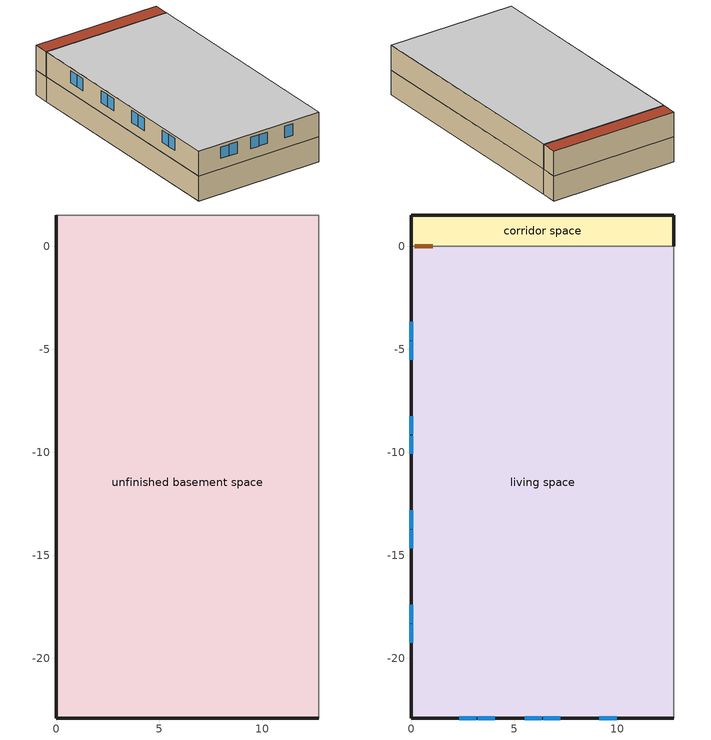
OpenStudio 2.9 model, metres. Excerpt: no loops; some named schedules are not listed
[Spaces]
unfinished basement space
 floor foundation (FloorFndGrndUnfinB 1): 0,0 0,1.52 12.73,1.52 12.73,0 z-2.44
 floor foundation (FloorFndGrndUnfinB): 0,-22.91 0,0 12.73,0 12.73,-22.91 z-2.44
 wall foundation (WallFndGrndUnfinB 1): 0,1.52 0,0 z-2.44:0
 wall adiabatic (WallFndGrndUnfinB Reversed): 12.73,-22.91 12.73,0 12.73,1.52 0,1.52 z-2.44:0
 wall foundation (WallFndGrndUnfinB): 0,0 0,-22.91 12.73,-22.91 z-2.44:0
 ceiling adiabatic (SurfaceTypeRoofAdiabatic Reversed): 12.73,0 12.73,1.52 0,1.52 0,0 z0
living space
 floor to unfinished basement space (FloorUnfinBInsFin Reversed): 0,-22.91 0,0 12.73,0 12.73,-22.91 z0
 wall outside (WallExtInsFin): 0,0 0,-22.91 12.73,-22.91 z0:2.44
 wall adiabatic (WallIntFinUninsFin Reversed): 12.73,-22.91 12.73,0 0,0 z0:2.44
 window (WindowConstruction): 2.32,-22.91 3.15,-22.91 / 3.21,-22.91 4.05,-22.91 / 5.5,-22.91 6.33,-22.91 / 6.39,-22.91 7.23,-22.91 / 9.13,-22.91 9.96,-22.91 z1.02:2.13; 0,-3.66 0,-4.55 / 0,-4.61 0,-5.5 / 0,-8.25 0,-9.13 / 0,-9.19 0,-10.08 / 0,-12.83 0,-13.71 / 0,-13.77 0,-14.66 / 0,-17.41 0,-18.3 / 0,-18.36 0,-19.24 z0.95:2.13
 ceiling adiabatic (SurfaceTypeRoofAdiabatic Reversed): 12.73,-22.91 12.73,0 0,0 0,-22.91 z2.44
corridor space
 floor adiabatic (FloorUnfinUninsUnfin): 0,0 0,1.52 12.73,1.52 12.73,0 z0
 wall outside (WallExtUninsUnfin): 12.73,0 12.73,1.52 0,1.52 0,0 z0:2.44
 wall adiabatic (WallIntUnfinUninsUnfin Reversed): 0,0 12.73,0 z0:2.44
 door inside (UninsDoor): 0.15,0 1.02,0 z0:2.13
 roof outside (RoofUnfinUninsExt 1): 12.73,0 12.73,1.52 0,1.52 0,0 z2.44
[Building]
Building 1: North Axis {deg}=0; Standards Number of Stories=4; Standards Number of Above Ground Stories=3; Standards Building Type=multifamily; Standards Number of Living Units=42
[Site]
New York J F Kennedy IntL Ar_NY_USA: Latitude {deg}=40.65; Longitude {deg}=-73.8; Time Zone {hr}=-5; Elevation {m}=5; Terrain=Suburbs
[ClimateZones]
Climate Zone Institution Name 2=Building America; Climate Zone Document Year 2=0; Climate Zone Value 2=Mixed-Humid
[Site:WaterMainsTemperature]
Calculation Method=Correlation; Annual Average Outdoor Air Temperature {C}=12.5544; Maximum Difference In Monthly Average Outdoor Air Temperatures {deltaC}=25.2217
[Site:GroundTemperature:Deep]
12.5544, 12.5544, 12.5544, 12.5544, 12.5544, 12.5544, 12.5544, 12.5544, 12.5544, 12.5544, 12.5544, 12.5544
[Material] Roughness=Rough
Name | Thickness {m} | Conductivity {W/m-K} | Density {kg/m3} | Specific Heat {J/kg-K} | Thermal Absorptance | Solar Absorptance | Visible Absorptance
Asphalt Shingles, Medium | 0.009525 | 0.162714 | 1121.4 | 1465.45 | 0.91 | 0.85 | 0.85
RoofSheathing | 0.01905 | 0.115458 | 512.64 | 1214.23
Drywall 0.5 in. | 0.0127 | 0.160291 | 801 | 837.4 | 0.9 | 0.5 | 0.1
FloorFinStudAndAirFloor | 0.1397 | 0.557395 | 67.691 | 1210.98
Wood Floor | 0.015875 | 0.115458 | 544.68 | 1214.23
Floor Covering | 0.0127 | 0.0433444 | 54.468 | 1339.84 | 0.9 | 0.9
RoofStudAndAirRoof 1 | 0.23495 | 9.59352 | 37.0049 | 1207.88
Vinyl, Light | 0.009525 | 0.089435 | 177.822 | 1046.75 | 0.9 | 0.3 | 0.3
WallSheathing | 0.0127 | 0.115458 | 512.64 | 1214.23
WallCMU | 0.3048 | 0.683332 | 764.282 | 856.61
WallFurring | 0.0254 | 0.134264 | 72.0382 | 1211.21
WallStudAndCavity | 0.0889 | 0.393744 | 83.0341 | 1211.67
WallStudAndCavity 1 | 0.0889 | 0.396154 | 83.0341 | 1211.67
WallStudAndCavity 2 | 0.0889 | 0.403258 | 83.0341 | 1211.67
WallStudAndCavity 3 | 0.0889 | 0.397942 | 83.0341 | 1211.67
res furniture material living space | 0.1524 | 0.115458 | 640.8 | 1214.23 | 0.9 | 0.6 | 0.1
Concrete 8.0 in. | 0.2032 | 1.803125 | 2242.8 | 837.4 | 0.9
Concrete 4.0 in. | 0.1016 | 1.803125 | 2242.8 | 837.4 | 0.9
FloorIns | 0.23495 | 2.59817 | 67.691 | 1210.98
FloorFinStudAndAirFloor 1 | 0.1397 | 0.606274 | 67.691 | 1210.98
DoorMaterial | 0.04445 | 0.0612267 | 512.64 | 1214.23
[Construction]
SurfaceTypeRoofAdiabatic Reversed: Floor Covering, Wood Floor, RoofSheathing, FloorFinStudAndAirFloor, Drywall 0.5 in.
RoofUnfinUninsExt 1: Asphalt Shingles, Medium, RoofSheathing, RoofStudAndAirRoof 1
WallExtInsFin: Vinyl, Light, WallSheathing, WallCMU, WallFurring, Drywall 0.5 in.
WallExtUninsUnfin: Vinyl, Light, WallSheathing, WallStudAndCavity
WallIntFinUninsFin Reversed: Drywall 0.5 in., WallStudAndCavity 1, Vinyl, Light
WallIntUnfinUninsUnfin Reversed: WallStudAndCavity 2, Vinyl, Light
WallIntFinUninsFin 1: WallStudAndCavity 3, Drywall 0.5 in.
res furniture construction living space; res furniture construction unfinished basement space: res furniture material living space
WallFndGrndUnfinB; WallFndGrndUnfinB 1: Concrete 8.0 in., Drywall 0.5 in.
WallFndGrndUnfinB Reversed: Drywall 0.5 in., Concrete 8.0 in.
FloorFndGrndUnfinB; FloorFndGrndUnfinB 1: Concrete 4.0 in.
FloorUnfinBInsFin Reversed: Floor Covering, Wood Floor, RoofSheathing, FloorIns
FloorUnfinUninsUnfin: FloorFinStudAndAirFloor 1, RoofSheathing
WindowConstruction: WindowMaterial
UninsDoor: DoorMaterial
[WindowMaterial:Shade]
CoolingShade: Solar Transmittance=0.999; Solar Reflectance=0.00099; Visible Transmittance=0.999; Visible Reflectance=0.00099; Thermal Hemispherical Emissivity=1e-005; Thermal Transmittance=0.999; Thickness {m}=0.0001; Conductivity {W/m-K}=10000; Shade to Glass Distance {m}=0.001; Top Opening Multiplier=0; Bottom Opening Multiplier=0; Left-Side Opening Multiplier=0; Right-Side Opening Multiplier=0; Airflow Permeability=0
[WindowMaterial:SimpleGlazingSystem]
WindowMaterial: U-Factor {W/m2-K}=4.76952; Solar Heat Gain Coefficient=0.441
[ThermalZone] Use Ideal Air Loads=No
Name | Thermostat
living zone | living zone temperature setpoint
corridor zone; unfinished basement zone
[Space]
Name | Space Type | Thermal Zone | Building Unit
living space | Space Type 1 | living zone | unit 1
corridor space | Space Type 2 | corridor zone
unfinished basement space | Space Type 3 | unfinished basement zone
[SpaceType]
Name | Standards Space Type
Space Type 1 | living
Space Type 2 | corridor
Space Type 3 | unfinished basement
[BuildingUnit]
unit 1: Building Unit Type=Residential
[People:Definition]
res occupants|living space: Number of People Calculation Method=People; Number of People {people}=3; Fraction Radiant=0.319734; Sensible Heat Fraction=0.573; Carbon Dioxide Generation Rate {m3/s-W}=0; Enable ASHRAE 55 Comfort Warnings=No; Mean Radiant Temperature Calculation Type=ZoneAveraged
[People]
res occupants|living space: People Definition=res occupants|living space; Space or SpaceType=living space; Number of People Schedule=res occupants schedule; Activity Level Schedule=Schedule Ruleset 1; Multiplier=1
[InternalMass:Definition] Design Level Calculation Method=SurfaceArea
Name | Construction | Surface Area {m2}
living space Partition | WallIntFinUninsFin 1 | 291.53
res furniture mass living space | res furniture construction living space | 116.612
res furniture mass unfinished basement space | res furniture construction unfinished basement space | 124.37
[InternalMass] Multiplier=1
Name | Internal Mass Definition | Space or SpaceType
living space Partition | living space Partition | living space
res furniture mass living space | res furniture mass living space | living space
res furniture mass unfinished basement space | res furniture mass unfinished basement space | unfinished basement space
[Foundation:Kiva] Wall Height Above Grade {m}=0.2032; Wall Depth Below Slab {m}=0.2032
Foundation Kiva 1; Foundation Kiva 2
[Foundation:Kiva:Settings]
Soil Conductivity {W/m-K}=1.731; Soil Density {kg/m3}=1842.3; Soil Specific Heat {J/kg-K}=418.7; Ground Solar Absorptivity=0.9; Ground Thermal Absorptivity=0.9; Ground Surface Roughness {m}=0.03; Far-Field Width {m}=40; Deep-Ground Boundary Condition=ZeroFlux; Deep-Ground Depth {m}=40; Minimum Cell Dimension {m}=0.02; Maximum Cell Growth Coefficient=1.5; Simulation Timestep=Hourly
[SurfaceProperty:ExposedFoundationPerimeter] Exposed Perimeter Calculation Method=TotalExposedPerimeter
Name | Total Exposed Perimeter {m}
Surface 19 | 35.6339
Surface 13 | 15.7744
[ShadingControl]
WindowShadingControl: Shading Type=InteriorShade; Shading Device Material=CoolingShade; Shading Control Type=OnIfScheduleAllows; Schedule=Window shading schedule; Shading Control Is Scheduled=Yes
[WaterUse:Equipment:Definition]
Name | Peak Flow Rate {m3/s} | Target Temperature Schedule
res shower | 0.000127959 | res shower temperature schedule
res sink | 9.89486e-05 | res sink temperature schedule
res bath | 0.00020011 | res bath temperature schedule
res shower dist=0.0 | 0 | res shower temperature schedule
res sink dist=0.0 | 0 | res sink temperature schedule
res bath dist=0.0 | 0 | res bath temperature schedule
res dw | 9.32895e-05 | res dw temperature schedule
[WaterUse:Equipment] Space=living space
Name | Water Use Equipment Definition | Flow Rate Fraction Schedule
res shower | res shower | res shower schedule
res sink | res sink | res sink schedule
res bath | res bath | res bath schedule
res shower dist=0.0 | res shower dist=0.0 | res shower schedule
res sink dist=0.0 | res sink dist=0.0 | res sink schedule
res bath dist=0.0 | res bath dist=0.0 | res bath schedule
res dw | res dw | res dw schedule
[OtherEquipment:Definition] Design Level Calculation Method=EquipmentLevel
Name | Design Level {W} | Fraction Latent | Fraction Radiant | Fraction Lost
res shower | 3679.64 | 0.487171 | 0 | 0
res sink | 993.565 | 0.312141 | 0 | 0
res bath | 2951.53 | 0 | 0 | 0
res hot water distribution | 99.0622 | 0 | 0 | 0
res range gas | 233.204 | 0.2 | 0.18 | 0.5
[OtherEquipment] Space or SpaceType=living space
Name | Other Equipment Definition | Schedule | Fuel Type
res shower | res shower | res shower schedule
res sink | res sink | res sink schedule
res bath | res bath | res bath schedule
res hot water distribution | res hot water distribution | res hot water distribution schedule
res range gas | res range gas | res range gas|false schedule | NaturalGas
[ThermostatSetpoint:DualSetpoint]
living zone temperature setpoint: Heating Setpoint Temperature Schedule=res heating setpoint; Cooling Setpoint Temperature Schedule=res cooling setpoint
[ElectricEquipment:Definition] Design Level Calculation Method=EquipmentLevel
Name | Design Level {W} | Fraction Latent | Fraction Radiant | Fraction Lost
res ceil fan non benchmark equip | 0 | 0 | 0.558 | 0.07
res ceil fan benchmark|living space | 49.7683 | 0 | 0.558 | 0.07
res refrig | 65.0889 | 0 | 0 | 0
res dw | 8711.41 | 0.15 | 0.36 | 0.25
res range electric | 22.4079 | 0.3 | 0.24 | 0.3
res misc plug loads|living space | 270.929 | 0.021 | 0.558 | 0.049
res well pump | 122.433 | 0 | 0 | 1
res infil_1 house fan; res infil_1 range fan; res infil_1 bath fan | 0 | 0 | 0 | 1
[ElectricEquipment] Space or SpaceType=living space
Name | Electric Equipment Definition | Schedule
res ceil fan non benchmark equip | res ceil fan non benchmark equip | res ceil fan master
res ceil fan benchmark|living space | res ceil fan benchmark|living space | res ceil fan benchmark|living space schedule
res refrig | res refrig | res refrig schedule
res dw | res dw | res dw schedule
res range electric | res range electric | res range gas|false schedule
res misc plug loads|living space | res misc plug loads|living space | res misc plug loads schedule
res well pump | res well pump | res well pump schedule
res infil_1 house fan | res infil_1 house fan | Always On Discrete
res infil_1 range fan | res infil_1 range fan | Always On Discrete
res infil_1 bath fan | res infil_1 bath fan | Always On Discrete
[Lights:Definition]
res lighting interior living space: Design Level Calculation Method=LightingLevel; Lighting Level {W}=339.014; Fraction Radiant=0.6; Fraction Visible=0.2; Return Air Fraction=0
[Lights]
res lighting interior living space: Lights Definition=res lighting interior living space; Space or SpaceType=living space; Schedule=res lighting interior; Fraction Replaceable=1
[Exterior:Lights:Definition]
res lighting exterior: Design Level {W}=90.8765
[Exterior:Lights]
res lighting exterior: Exterior Lights Definition=res lighting exterior; Schedule=res lighting exterior
[SpaceInfiltration:DesignFlowRate] Schedule=Always On Discrete
Name | Space or SpaceType | Design Flow Rate Calculation Method | Air Changes per Hour {1/hr} | Constant Term Coefficient | Temperature Term Coefficient | Velocity Term Coefficient | Velocity Squared Term Coefficient | Design Flow Rate {m3/s}
res infil|unfinished basement space | unfinished basement space | AirChanges/Hour | 0.1 | 1 | 0 | 0 | 0
res nv_1 flow; res infil_1 flow | living space | Flow/Space |  |  |  |  |  | 0
[Schedule:Ruleset]
Name | Default Day Schedule | Summer Design Day Schedule | Winter Design Day Schedule
res occupants schedule | Schedule Day 3 | res occupants schedule summer design | res occupants schedule winter design
Schedule Ruleset 1 | Schedule Day 4
Window shading schedule | Schedule Day 5
res shower schedule | Schedule Day 6
res sink schedule | Schedule Day 7
res bath schedule | Schedule Day 8
res hot water distribution schedule | Schedule Day 9
res heating setpoint | Schedule Day 12 | res heating setpoint summer design | res heating setpoint winter design
res cooling setpoint | Schedule Day 13 | res cooling setpoint summer design | res cooling setpoint winter design
res ceil fan benchmark|living space schedule | Schedule Day 11
res refrig schedule | Schedule Day 16 | res refrig schedule summer design | res refrig schedule winter design
res dw schedule | Schedule Day 17
res range gas|false schedule | Schedule Day 20 | res range gas|false schedule summer design | res range gas|false schedule winter design
res lighting interior | Schedule Day 23 | res lighting interior summer design | res lighting interior winter design
res lighting exterior | Schedule Day 28 | res lighting exterior summer design | res lighting exterior winter design
res misc plug loads schedule | Schedule Day 31 | res misc plug loads schedule summer design | res misc plug loads schedule winter design
res well pump schedule | Schedule Day 34 | res well pump schedule summer design | res well pump schedule winter design
[Schedule:Day]
Schedule Day 3; res occupants schedule winter design; Schedule Day 5; Schedule Day 6; Schedule Day 7; Schedule Day 8: 24, 0, 0
res occupants schedule summer design: 24, 0, 1
Schedule Day 4: 24, 0, 112.539
[Schedule:Rule] Apply Sunday=Yes; Apply Monday=Yes; Apply Tuesday=Yes; Apply Wednesday=Yes; Apply Thursday=Yes; Apply Friday=Yes; Apply Saturday=Yes
res occupants schedule allday rule1: Schedule Ruleset=res occupants schedule; Rule Order=11; Day Schedule=res occupants schedule allday1; Date Specification Type=DateRange; Start Month=1; Start Day=1; End Month=1; End Day=31
res occupants schedule allday rule2: Schedule Ruleset=res occupants schedule; Rule Order=10; Day Schedule=res occupants schedule allday2; Date Specification Type=DateRange; Start Month=2; Start Day=1; End Month=2; End Day=28
res occupants schedule allday rule3: Schedule Ruleset=res occupants schedule; Rule Order=9; Day Schedule=res occupants schedule allday3; Date Specification Type=DateRange; Start Month=3; Start Day=1; End Month=3; End Day=31
res occupants schedule allday rule4: Schedule Ruleset=res occupants schedule; Rule Order=8; Day Schedule=res occupants schedule allday4; Date Specification Type=DateRange; Start Month=4; Start Day=1; End Month=4; End Day=30
res occupants schedule allday rule5: Schedule Ruleset=res occupants schedule; Rule Order=7; Day Schedule=res occupants schedule allday5; Date Specification Type=DateRange; Start Month=5; Start Day=1; End Month=5; End Day=31
res occupants schedule allday rule6: Schedule Ruleset=res occupants schedule; Rule Order=6; Day Schedule=res occupants schedule allday6; Date Specification Type=DateRange; Start Month=6; Start Day=1; End Month=6; End Day=30
res occupants schedule allday rule7: Schedule Ruleset=res occupants schedule; Rule Order=5; Day Schedule=res occupants schedule allday7; Date Specification Type=DateRange; Start Month=7; Start Day=1; End Month=7; End Day=31
res occupants schedule allday rule8: Schedule Ruleset=res occupants schedule; Rule Order=4; Day Schedule=res occupants schedule allday8; Date Specification Type=DateRange; Start Month=8; Start Day=1; End Month=8; End Day=31
res occupants schedule allday rule9: Schedule Ruleset=res occupants schedule; Rule Order=3; Day Schedule=res occupants schedule allday9; Date Specification Type=DateRange; Start Month=9; Start Day=1; End Month=9; End Day=30
res occupants schedule allday rule10: Schedule Ruleset=res occupants schedule; Rule Order=2; Day Schedule=res occupants schedule allday10; Date Specification Type=DateRange; Start Month=10; Start Day=1; End Month=10; End Day=31
res occupants schedule allday rule11: Schedule Ruleset=res occupants schedule; Rule Order=1; Day Schedule=res occupants schedule allday11; Date Specification Type=DateRange; Start Month=11; Start Day=1; End Month=11; End Day=30
res occupants schedule allday rule12: Schedule Ruleset=res occupants schedule; Rule Order=0; Day Schedule=res occupants schedule allday12; Date Specification Type=DateRange; Start Month=12; Start Day=1; End Month=12; End Day=31
Window shading schedule allday rule1: Schedule Ruleset=Window shading schedule; Rule Order=11; Day Schedule=Window shading schedule allday1; Date Specification Type=DateRange; Start Month=1; Start Day=1; End Month=1; End Day=31
Window shading schedule allday rule2: Schedule Ruleset=Window shading schedule; Rule Order=10; Day Schedule=Window shading schedule allday2; Date Specification Type=DateRange; Start Month=2; Start Day=1; End Month=2; End Day=28
Window shading schedule allday rule3: Schedule Ruleset=Window shading schedule; Rule Order=9; Day Schedule=Window shading schedule allday3; Date Specification Type=DateRange; Start Month=3; Start Day=1; End Month=3; End Day=31
Window shading schedule allday rule4: Schedule Ruleset=Window shading schedule; Rule Order=8; Day Schedule=Window shading schedule allday4; Date Specification Type=DateRange; Start Month=4; Start Day=1; End Month=4; End Day=30
Window shading schedule allday rule5: Schedule Ruleset=Window shading schedule; Rule Order=7; Day Schedule=Window shading schedule allday5; Date Specification Type=DateRange; Start Month=5; Start Day=1; End Month=5; End Day=31
Window shading schedule allday rule6: Schedule Ruleset=Window shading schedule; Rule Order=6; Day Schedule=Window shading schedule allday6; Date Specification Type=DateRange; Start Month=6; Start Day=1; End Month=6; End Day=30
Window shading schedule allday rule7: Schedule Ruleset=Window shading schedule; Rule Order=5; Day Schedule=Window shading schedule allday7; Date Specification Type=DateRange; Start Month=7; Start Day=1; End Month=7; End Day=31
Window shading schedule allday rule8: Schedule Ruleset=Window shading schedule; Rule Order=4; Day Schedule=Window shading schedule allday8; Date Specification Type=DateRange; Start Month=8; Start Day=1; End Month=8; End Day=31
Window shading schedule allday rule9: Schedule Ruleset=Window shading schedule; Rule Order=3; Day Schedule=Window shading schedule allday9; Date Specification Type=DateRange; Start Month=9; Start Day=1; End Month=9; End Day=30
Window shading schedule allday rule10: Schedule Ruleset=Window shading schedule; Rule Order=2; Day Schedule=Window shading schedule allday10; Date Specification Type=DateRange; Start Month=10; Start Day=1; End Month=10; End Day=31
Window shading schedule allday rule11: Schedule Ruleset=Window shading schedule; Rule Order=1; Day Schedule=Window shading schedule allday11; Date Specification Type=DateRange; Start Month=11; Start Day=1; End Month=11; End Day=30
Window shading schedule allday rule12: Schedule Ruleset=Window shading schedule; Rule Order=0; Day Schedule=Window shading schedule allday12; Date Specification Type=DateRange; Start Month=12; Start Day=1; End Month=12; End Day=31
res shower schedule allday ruleset1: Schedule Ruleset=res shower schedule; Rule Order=6; Day Schedule=res shower schedule allday1; Date Specification Type=SpecificDates; Specific Month 1=1; Specific Day 1=1; Specific Month 2=1; Specific Day 2=8; Specific Month 3=1; Specific Day 3=15; Specific Month 4=1; Specific Day 4=22; Specific Month 5=1; Specific Day 5=29; Specific Month 6=2; Specific Day 6=5; Specific Month 7=2; Specific Day 7=12; Specific Month 8=2; Specific Day 8=19; Specific Month 9=2; Specific Day 9=26; Specific Month 10=3; Specific Day 10=5; Specific Month 11=3; Specific Day 11=12; Specific Month 12=3; Specific Day 12=19; Specific Month 13=3; Specific Day 13=26; Specific Month 14=4; Specific Day 14=2; Specific Month 15=4; Specific Day 15=9; Specific Month 16=4; Specific Day 16=16; Specific Month 17=4; Specific Day 17=23; Specific Month 18=4; Specific Day 18=30; Specific Month 19=5; Specific Day 19=7; Specific Month 20=5; Specific Day 20=14; Specific Month 21=5; Specific Day 21=21; Specific Month 22=5; Specific Day 22=28; Specific Month 23=6; Specific Day 23=4; Specific Month 24=6; Specific Day 24=11; Specific Month 25=6; Specific Day 25=18; Specific Month 26=6; Specific Day 26=25; Specific Month 27=7; Specific Day 27=2; Specific Month 28=7; Specific Day 28=9; Specific Month 29=7; Specific Day 29=16; Specific Month 30=7; Specific Day 30=23; Specific Month 31=7; Specific Day 31=30; Specific Month 32=8; Specific Day 32=6; Specific Month 33=8; Specific Day 33=13; Specific Month 34=8; Specific Day 34=20; Specific Month 35=8; Specific Day 35=27; Specific Month 36=9; Specific Day 36=3; Specific Month 37=9; Specific Day 37=10; Specific Month 38=9; Specific Day 38=17; Specific Month 39=9; Specific Day 39=24; Specific Month 40=10; Specific Day 40=1; Specific Month 41=10; Specific Day 41=8; Specific Month 42=10; Specific Day 42=15; Specific Month 43=10; Specific Day 43=22; Specific Month 44=10; Specific Day 44=29; Specific Month 45=11; Specific Day 45=5; Specific Month 46=11; Specific Day 46=12; Specific Month 47=11; Specific Day 47=19; Specific Month 48=11; Specific Day 48=26; Specific Month 49=12; Specific Day 49=3; Specific Month 50=12; Specific Day 50=10; Specific Month 51=12; Specific Day 51=17; Specific Month 52=12; Specific Day 52=24; Specific Month 53=12; Specific Day 53=31
res shower schedule allday ruleset2: Schedule Ruleset=res shower schedule; Rule Order=5; Day Schedule=res shower schedule allday2; Date Specification Type=SpecificDates; Specific Month 1=1; Specific Day 1=2; Specific Month 2=1; Specific Day 2=9; Specific Month 3=1; Specific Day 3=16; Specific Month 4=1; Specific Day 4=23; Specific Month 5=1; Specific Day 5=30; Specific Month 6=2; Specific Day 6=6; Specific Month 7=2; Specific Day 7=13; Specific Month 8=2; Specific Day 8=20; Specific Month 9=2; Specific Day 9=27; Specific Month 10=3; Specific Day 10=6; Specific Month 11=3; Specific Day 11=13; Specific Month 12=3; Specific Day 12=20; Specific Month 13=3; Specific Day 13=27; Specific Month 14=4; Specific Day 14=3; Specific Month 15=4; Specific Day 15=10; Specific Month 16=4; Specific Day 16=17; Specific Month 17=4; Specific Day 17=24; Specific Month 18=5; Specific Day 18=1; Specific Month 19=5; Specific Day 19=8; Specific Month 20=5; Specific Day 20=15; Specific Month 21=5; Specific Day 21=22; Specific Month 22=5; Specific Day 22=29; Specific Month 23=6; Specific Day 23=5; Specific Month 24=6; Specific Day 24=12; Specific Month 25=6; Specific Day 25=19; Specific Month 26=6; Specific Day 26=26; Specific Month 27=7; Specific Day 27=3; Specific Month 28=7; Specific Day 28=10; Specific Month 29=7; Specific Day 29=17; Specific Month 30=7; Specific Day 30=24; Specific Month 31=7; Specific Day 31=31; Specific Month 32=8; Specific Day 32=7; Specific Month 33=8; Specific Day 33=14; Specific Month 34=8; Specific Day 34=21; Specific Month 35=8; Specific Day 35=28; Specific Month 36=9; Specific Day 36=4; Specific Month 37=9; Specific Day 37=11; Specific Month 38=9; Specific Day 38=18; Specific Month 39=9; Specific Day 39=25; Specific Month 40=10; Specific Day 40=2; Specific Month 41=10; Specific Day 41=9; Specific Month 42=10; Specific Day 42=16; Specific Month 43=10; Specific Day 43=23; Specific Month 44=10; Specific Day 44=30; Specific Month 45=11; Specific Day 45=6; Specific Month 46=11; Specific Day 46=13; Specific Month 47=11; Specific Day 47=20; Specific Month 48=11; Specific Day 48=27; Specific Month 49=12; Specific Day 49=4; Specific Month 50=12; Specific Day 50=11; Specific Month 51=12; Specific Day 51=18; Specific Month 52=12; Specific Day 52=25
res shower schedule allday ruleset3: Schedule Ruleset=res shower schedule; Rule Order=4; Day Schedule=res shower schedule allday3; Date Specification Type=SpecificDates; Specific Month 1=1; Specific Day 1=3; Specific Month 2=1; Specific Day 2=10; Specific Month 3=1; Specific Day 3=17; Specific Month 4=1; Specific Day 4=24; Specific Month 5=1; Specific Day 5=31; Specific Month 6=2; Specific Day 6=7; Specific Month 7=2; Specific Day 7=14; Specific Month 8=2; Specific Day 8=21; Specific Month 9=2; Specific Day 9=28; Specific Month 10=3; Specific Day 10=7; Specific Month 11=3; Specific Day 11=14; Specific Month 12=3; Specific Day 12=21; Specific Month 13=3; Specific Day 13=28; Specific Month 14=4; Specific Day 14=4; Specific Month 15=4; Specific Day 15=11; Specific Month 16=4; Specific Day 16=18; Specific Month 17=4; Specific Day 17=25; Specific Month 18=5; Specific Day 18=2; Specific Month 19=5; Specific Day 19=9; Specific Month 20=5; Specific Day 20=16; Specific Month 21=5; Specific Day 21=23; Specific Month 22=5; Specific Day 22=30; Specific Month 23=6; Specific Day 23=6; Specific Month 24=6; Specific Day 24=13; Specific Month 25=6; Specific Day 25=20; Specific Month 26=6; Specific Day 26=27; Specific Month 27=7; Specific Day 27=4; Specific Month 28=7; Specific Day 28=11; Specific Month 29=7; Specific Day 29=18; Specific Month 30=7; Specific Day 30=25; Specific Month 31=8; Specific Day 31=1; Specific Month 32=8; Specific Day 32=8; Specific Month 33=8; Specific Day 33=15; Specific Month 34=8; Specific Day 34=22; Specific Month 35=8; Specific Day 35=29; Specific Month 36=9; Specific Day 36=5; Specific Month 37=9; Specific Day 37=12; Specific Month 38=9; Specific Day 38=19; Specific Month 39=9; Specific Day 39=26; Specific Month 40=10; Specific Day 40=3; Specific Month 41=10; Specific Day 41=10; Specific Month 42=10; Specific Day 42=17; Specific Month 43=10; Specific Day 43=24; Specific Month 44=10; Specific Day 44=31; Specific Month 45=11; Specific Day 45=7; Specific Month 46=11; Specific Day 46=14; Specific Month 47=11; Specific Day 47=21; Specific Month 48=11; Specific Day 48=28; Specific Month 49=12; Specific Day 49=5; Specific Month 50=12; Specific Day 50=12; Specific Month 51=12; Specific Day 51=19; Specific Month 52=12; Specific Day 52=26
res shower schedule allday ruleset4: Schedule Ruleset=res shower schedule; Rule Order=3; Day Schedule=res shower schedule allday4; Date Specification Type=SpecificDates; Specific Month 1=1; Specific Day 1=4; Specific Month 2=1; Specific Day 2=11; Specific Month 3=1; Specific Day 3=18; Specific Month 4=1; Specific Day 4=25; Specific Month 5=2; Specific Day 5=1; Specific Month 6=2; Specific Day 6=8; Specific Month 7=2; Specific Day 7=15; Specific Month 8=2; Specific Day 8=22; Specific Month 9=3; Specific Day 9=1; Specific Month 10=3; Specific Day 10=8; Specific Month 11=3; Specific Day 11=15; Specific Month 12=3; Specific Day 12=22; Specific Month 13=3; Specific Day 13=29; Specific Month 14=4; Specific Day 14=5; Specific Month 15=4; Specific Day 15=12; Specific Month 16=4; Specific Day 16=19; Specific Month 17=4; Specific Day 17=26; Specific Month 18=5; Specific Day 18=3; Specific Month 19=5; Specific Day 19=10; Specific Month 20=5; Specific Day 20=17; Specific Month 21=5; Specific Day 21=24; Specific Month 22=5; Specific Day 22=31; Specific Month 23=6; Specific Day 23=7; Specific Month 24=6; Specific Day 24=14; Specific Month 25=6; Specific Day 25=21; Specific Month 26=6; Specific Day 26=28; Specific Month 27=7; Specific Day 27=5; Specific Month 28=7; Specific Day 28=12; Specific Month 29=7; Specific Day 29=19; Specific Month 30=7; Specific Day 30=26; Specific Month 31=8; Specific Day 31=2; Specific Month 32=8; Specific Day 32=9; Specific Month 33=8; Specific Day 33=16; Specific Month 34=8; Specific Day 34=23; Specific Month 35=8; Specific Day 35=30; Specific Month 36=9; Specific Day 36=6; Specific Month 37=9; Specific Day 37=13; Specific Month 38=9; Specific Day 38=20; Specific Month 39=9; Specific Day 39=27; Specific Month 40=10; Specific Day 40=4; Specific Month 41=10; Specific Day 41=11; Specific Month 42=10; Specific Day 42=18; Specific Month 43=10; Specific Day 43=25; Specific Month 44=11; Specific Day 44=1; Specific Month 45=11; Specific Day 45=8; Specific Month 46=11; Specific Day 46=15; Specific Month 47=11; Specific Day 47=22; Specific Month 48=11; Specific Day 48=29; Specific Month 49=12; Specific Day 49=6; Specific Month 50=12; Specific Day 50=13; Specific Month 51=12; Specific Day 51=20; Specific Month 52=12; Specific Day 52=27
res shower schedule allday ruleset5: Schedule Ruleset=res shower schedule; Rule Order=2; Day Schedule=res shower schedule allday5; Date Specification Type=SpecificDates; Specific Month 1=1; Specific Day 1=5; Specific Month 2=1; Specific Day 2=12; Specific Month 3=1; Specific Day 3=19; Specific Month 4=1; Specific Day 4=26; Specific Month 5=2; Specific Day 5=2; Specific Month 6=2; Specific Day 6=9; Specific Month 7=2; Specific Day 7=16; Specific Month 8=2; Specific Day 8=23; Specific Month 9=3; Specific Day 9=2; Specific Month 10=3; Specific Day 10=9; Specific Month 11=3; Specific Day 11=16; Specific Month 12=3; Specific Day 12=23; Specific Month 13=3; Specific Day 13=30; Specific Month 14=4; Specific Day 14=6; Specific Month 15=4; Specific Day 15=13; Specific Month 16=4; Specific Day 16=20; Specific Month 17=4; Specific Day 17=27; Specific Month 18=5; Specific Day 18=4; Specific Month 19=5; Specific Day 19=11; Specific Month 20=5; Specific Day 20=18; Specific Month 21=5; Specific Day 21=25; Specific Month 22=6; Specific Day 22=1; Specific Month 23=6; Specific Day 23=8; Specific Month 24=6; Specific Day 24=15; Specific Month 25=6; Specific Day 25=22; Specific Month 26=6; Specific Day 26=29; Specific Month 27=7; Specific Day 27=6; Specific Month 28=7; Specific Day 28=13; Specific Month 29=7; Specific Day 29=20; Specific Month 30=7; Specific Day 30=27; Specific Month 31=8; Specific Day 31=3; Specific Month 32=8; Specific Day 32=10; Specific Month 33=8; Specific Day 33=17; Specific Month 34=8; Specific Day 34=24; Specific Month 35=8; Specific Day 35=31; Specific Month 36=9; Specific Day 36=7; Specific Month 37=9; Specific Day 37=14; Specific Month 38=9; Specific Day 38=21; Specific Month 39=9; Specific Day 39=28; Specific Month 40=10; Specific Day 40=5; Specific Month 41=10; Specific Day 41=12; Specific Month 42=10; Specific Day 42=19; Specific Month 43=10; Specific Day 43=26; Specific Month 44=11; Specific Day 44=2; Specific Month 45=11; Specific Day 45=9; Specific Month 46=11; Specific Day 46=16; Specific Month 47=11; Specific Day 47=23; Specific Month 48=11; Specific Day 48=30; Specific Month 49=12; Specific Day 49=7; Specific Month 50=12; Specific Day 50=14; Specific Month 51=12; Specific Day 51=21; Specific Month 52=12; Specific Day 52=28
res shower schedule allday ruleset6: Schedule Ruleset=res shower schedule; Rule Order=1; Day Schedule=res shower schedule allday6; Date Specification Type=SpecificDates; Specific Month 1=1; Specific Day 1=6; Specific Month 2=1; Specific Day 2=13; Specific Month 3=1; Specific Day 3=20; Specific Month 4=1; Specific Day 4=27; Specific Month 5=2; Specific Day 5=3; Specific Month 6=2; Specific Day 6=10; Specific Month 7=2; Specific Day 7=17; Specific Month 8=2; Specific Day 8=24; Specific Month 9=3; Specific Day 9=3; Specific Month 10=3; Specific Day 10=10; Specific Month 11=3; Specific Day 11=17; Specific Month 12=3; Specific Day 12=24; Specific Month 13=3; Specific Day 13=31; Specific Month 14=4; Specific Day 14=7; Specific Month 15=4; Specific Day 15=14; Specific Month 16=4; Specific Day 16=21; Specific Month 17=4; Specific Day 17=28; Specific Month 18=5; Specific Day 18=5; Specific Month 19=5; Specific Day 19=12; Specific Month 20=5; Specific Day 20=19; Specific Month 21=5; Specific Day 21=26; Specific Month 22=6; Specific Day 22=2; Specific Month 23=6; Specific Day 23=9; Specific Month 24=6; Specific Day 24=16; Specific Month 25=6; Specific Day 25=23; Specific Month 26=6; Specific Day 26=30; Specific Month 27=7; Specific Day 27=7; Specific Month 28=7; Specific Day 28=14; Specific Month 29=7; Specific Day 29=21; Specific Month 30=7; Specific Day 30=28; Specific Month 31=8; Specific Day 31=4; Specific Month 32=8; Specific Day 32=11; Specific Month 33=8; Specific Day 33=18; Specific Month 34=8; Specific Day 34=25; Specific Month 35=9; Specific Day 35=1; Specific Month 36=9; Specific Day 36=8; Specific Month 37=9; Specific Day 37=15; Specific Month 38=9; Specific Day 38=22; Specific Month 39=9; Specific Day 39=29; Specific Month 40=10; Specific Day 40=6; Specific Month 41=10; Specific Day 41=13; Specific Month 42=10; Specific Day 42=20; Specific Month 43=10; Specific Day 43=27; Specific Month 44=11; Specific Day 44=3; Specific Month 45=11; Specific Day 45=10; Specific Month 46=11; Specific Day 46=17; Specific Month 47=11; Specific Day 47=24; Specific Month 48=12; Specific Day 48=1; Specific Month 49=12; Specific Day 49=8; Specific Month 50=12; Specific Day 50=15; Specific Month 51=12; Specific Day 51=22; Specific Month 52=12; Specific Day 52=29
res shower schedule allday ruleset7: Schedule Ruleset=res shower schedule; Rule Order=0; Day Schedule=res shower schedule allday7; Date Specification Type=SpecificDates; Specific Month 1=1; Specific Day 1=7; Specific Month 2=1; Specific Day 2=14; Specific Month 3=1; Specific Day 3=21; Specific Month 4=1; Specific Day 4=28; Specific Month 5=2; Specific Day 5=4; Specific Month 6=2; Specific Day 6=11; Specific Month 7=2; Specific Day 7=18; Specific Month 8=2; Specific Day 8=25; Specific Month 9=3; Specific Day 9=4; Specific Month 10=3; Specific Day 10=11; Specific Month 11=3; Specific Day 11=18; Specific Month 12=3; Specific Day 12=25; Specific Month 13=4; Specific Day 13=1; Specific Month 14=4; Specific Day 14=8; Specific Month 15=4; Specific Day 15=15; Specific Month 16=4; Specific Day 16=22; Specific Month 17=4; Specific Day 17=29; Specific Month 18=5; Specific Day 18=6; Specific Month 19=5; Specific Day 19=13; Specific Month 20=5; Specific Day 20=20; Specific Month 21=5; Specific Day 21=27; Specific Month 22=6; Specific Day 22=3; Specific Month 23=6; Specific Day 23=10; Specific Month 24=6; Specific Day 24=17; Specific Month 25=6; Specific Day 25=24; Specific Month 26=7; Specific Day 26=1; Specific Month 27=7; Specific Day 27=8; Specific Month 28=7; Specific Day 28=15; Specific Month 29=7; Specific Day 29=22; Specific Month 30=7; Specific Day 30=29; Specific Month 31=8; Specific Day 31=5; Specific Month 32=8; Specific Day 32=12; Specific Month 33=8; Specific Day 33=19; Specific Month 34=8; Specific Day 34=26; Specific Month 35=9; Specific Day 35=2; Specific Month 36=9; Specific Day 36=9; Specific Month 37=9; Specific Day 37=16; Specific Month 38=9; Specific Day 38=23; Specific Month 39=9; Specific Day 39=30; Specific Month 40=10; Specific Day 40=7; Specific Month 41=10; Specific Day 41=14; Specific Month 42=10; Specific Day 42=21; Specific Month 43=10; Specific Day 43=28; Specific Month 44=11; Specific Day 44=4; Specific Month 45=11; Specific Day 45=11; Specific Month 46=11; Specific Day 46=18; Specific Month 47=11; Specific Day 47=25; Specific Month 48=12; Specific Day 48=2; Specific Month 49=12; Specific Day 49=9; Specific Month 50=12; Specific Day 50=16; Specific Month 51=12; Specific Day 51=23; Specific Month 52=12; Specific Day 52=30
res sink schedule allday ruleset1: Schedule Ruleset=res sink schedule; Rule Order=6; Day Schedule=res sink schedule allday1; Date Specification Type=SpecificDates; Specific Month 1=1; Specific Day 1=1; Specific Month 2=1; Specific Day 2=8; Specific Month 3=1; Specific Day 3=15; Specific Month 4=1; Specific Day 4=22; Specific Month 5=1; Specific Day 5=29; Specific Month 6=2; Specific Day 6=5; Specific Month 7=2; Specific Day 7=12; Specific Month 8=2; Specific Day 8=19; Specific Month 9=2; Specific Day 9=26; Specific Month 10=3; Specific Day 10=5; Specific Month 11=3; Specific Day 11=12; Specific Month 12=3; Specific Day 12=19; Specific Month 13=3; Specific Day 13=26; Specific Month 14=4; Specific Day 14=2; Specific Month 15=4; Specific Day 15=9; Specific Month 16=4; Specific Day 16=16; Specific Month 17=4; Specific Day 17=23; Specific Month 18=4; Specific Day 18=30; Specific Month 19=5; Specific Day 19=7; Specific Month 20=5; Specific Day 20=14; Specific Month 21=5; Specific Day 21=21; Specific Month 22=5; Specific Day 22=28; Specific Month 23=6; Specific Day 23=4; Specific Month 24=6; Specific Day 24=11; Specific Month 25=6; Specific Day 25=18; Specific Month 26=6; Specific Day 26=25; Specific Month 27=7; Specific Day 27=2; Specific Month 28=7; Specific Day 28=9; Specific Month 29=7; Specific Day 29=16; Specific Month 30=7; Specific Day 30=23; Specific Month 31=7; Specific Day 31=30; Specific Month 32=8; Specific Day 32=6; Specific Month 33=8; Specific Day 33=13; Specific Month 34=8; Specific Day 34=20; Specific Month 35=8; Specific Day 35=27; Specific Month 36=9; Specific Day 36=3; Specific Month 37=9; Specific Day 37=10; Specific Month 38=9; Specific Day 38=17; Specific Month 39=9; Specific Day 39=24; Specific Month 40=10; Specific Day 40=1; Specific Month 41=10; Specific Day 41=8; Specific Month 42=10; Specific Day 42=15; Specific Month 43=10; Specific Day 43=22; Specific Month 44=10; Specific Day 44=29; Specific Month 45=11; Specific Day 45=5; Specific Month 46=11; Specific Day 46=12; Specific Month 47=11; Specific Day 47=19; Specific Month 48=11; Specific Day 48=26; Specific Month 49=12; Specific Day 49=3; Specific Month 50=12; Specific Day 50=10; Specific Month 51=12; Specific Day 51=17; Specific Month 52=12; Specific Day 52=24; Specific Month 53=12; Specific Day 53=31
res sink schedule allday ruleset2: Schedule Ruleset=res sink schedule; Rule Order=5; Day Schedule=res sink schedule allday2; Date Specification Type=SpecificDates; Specific Month 1=1; Specific Day 1=2; Specific Month 2=1; Specific Day 2=9; Specific Month 3=1; Specific Day 3=16; Specific Month 4=1; Specific Day 4=23; Specific Month 5=1; Specific Day 5=30; Specific Month 6=2; Specific Day 6=6; Specific Month 7=2; Specific Day 7=13; Specific Month 8=2; Specific Day 8=20; Specific Month 9=2; Specific Day 9=27; Specific Month 10=3; Specific Day 10=6; Specific Month 11=3; Specific Day 11=13; Specific Month 12=3; Specific Day 12=20; Specific Month 13=3; Specific Day 13=27; Specific Month 14=4; Specific Day 14=3; Specific Month 15=4; Specific Day 15=10; Specific Month 16=4; Specific Day 16=17; Specific Month 17=4; Specific Day 17=24; Specific Month 18=5; Specific Day 18=1; Specific Month 19=5; Specific Day 19=8; Specific Month 20=5; Specific Day 20=15; Specific Month 21=5; Specific Day 21=22; Specific Month 22=5; Specific Day 22=29; Specific Month 23=6; Specific Day 23=5; Specific Month 24=6; Specific Day 24=12; Specific Month 25=6; Specific Day 25=19; Specific Month 26=6; Specific Day 26=26; Specific Month 27=7; Specific Day 27=3; Specific Month 28=7; Specific Day 28=10; Specific Month 29=7; Specific Day 29=17; Specific Month 30=7; Specific Day 30=24; Specific Month 31=7; Specific Day 31=31; Specific Month 32=8; Specific Day 32=7; Specific Month 33=8; Specific Day 33=14; Specific Month 34=8; Specific Day 34=21; Specific Month 35=8; Specific Day 35=28; Specific Month 36=9; Specific Day 36=4; Specific Month 37=9; Specific Day 37=11; Specific Month 38=9; Specific Day 38=18; Specific Month 39=9; Specific Day 39=25; Specific Month 40=10; Specific Day 40=2; Specific Month 41=10; Specific Day 41=9; Specific Month 42=10; Specific Day 42=16; Specific Month 43=10; Specific Day 43=23; Specific Month 44=10; Specific Day 44=30; Specific Month 45=11; Specific Day 45=6; Specific Month 46=11; Specific Day 46=13; Specific Month 47=11; Specific Day 47=20; Specific Month 48=11; Specific Day 48=27; Specific Month 49=12; Specific Day 49=4; Specific Month 50=12; Specific Day 50=11; Specific Month 51=12; Specific Day 51=18; Specific Month 52=12; Specific Day 52=25
res sink schedule allday ruleset3: Schedule Ruleset=res sink schedule; Rule Order=4; Day Schedule=res sink schedule allday3; Date Specification Type=SpecificDates; Specific Month 1=1; Specific Day 1=3; Specific Month 2=1; Specific Day 2=10; Specific Month 3=1; Specific Day 3=17; Specific Month 4=1; Specific Day 4=24; Specific Month 5=1; Specific Day 5=31; Specific Month 6=2; Specific Day 6=7; Specific Month 7=2; Specific Day 7=14; Specific Month 8=2; Specific Day 8=21; Specific Month 9=2; Specific Day 9=28; Specific Month 10=3; Specific Day 10=7; Specific Month 11=3; Specific Day 11=14; Specific Month 12=3; Specific Day 12=21; Specific Month 13=3; Specific Day 13=28; Specific Month 14=4; Specific Day 14=4; Specific Month 15=4; Specific Day 15=11; Specific Month 16=4; Specific Day 16=18; Specific Month 17=4; Specific Day 17=25; Specific Month 18=5; Specific Day 18=2; Specific Month 19=5; Specific Day 19=9; Specific Month 20=5; Specific Day 20=16; Specific Month 21=5; Specific Day 21=23; Specific Month 22=5; Specific Day 22=30; Specific Month 23=6; Specific Day 23=6; Specific Month 24=6; Specific Day 24=13; Specific Month 25=6; Specific Day 25=20; Specific Month 26=6; Specific Day 26=27; Specific Month 27=7; Specific Day 27=4; Specific Month 28=7; Specific Day 28=11; Specific Month 29=7; Specific Day 29=18; Specific Month 30=7; Specific Day 30=25; Specific Month 31=8; Specific Day 31=1; Specific Month 32=8; Specific Day 32=8; Specific Month 33=8; Specific Day 33=15; Specific Month 34=8; Specific Day 34=22; Specific Month 35=8; Specific Day 35=29; Specific Month 36=9; Specific Day 36=5; Specific Month 37=9; Specific Day 37=12; Specific Month 38=9; Specific Day 38=19; Specific Month 39=9; Specific Day 39=26; Specific Month 40=10; Specific Day 40=3; Specific Month 41=10; Specific Day 41=10; Specific Month 42=10; Specific Day 42=17; Specific Month 43=10; Specific Day 43=24; Specific Month 44=10; Specific Day 44=31; Specific Month 45=11; Specific Day 45=7; Specific Month 46=11; Specific Day 46=14; Specific Month 47=11; Specific Day 47=21; Specific Month 48=11; Specific Day 48=28; Specific Month 49=12; Specific Day 49=5; Specific Month 50=12; Specific Day 50=12; Specific Month 51=12; Specific Day 51=19; Specific Month 52=12; Specific Day 52=26
res sink schedule allday ruleset4: Schedule Ruleset=res sink schedule; Rule Order=3; Day Schedule=res sink schedule allday4; Date Specification Type=SpecificDates; Specific Month 1=1; Specific Day 1=4; Specific Month 2=1; Specific Day 2=11; Specific Month 3=1; Specific Day 3=18; Specific Month 4=1; Specific Day 4=25; Specific Month 5=2; Specific Day 5=1; Specific Month 6=2; Specific Day 6=8; Specific Month 7=2; Specific Day 7=15; Specific Month 8=2; Specific Day 8=22; Specific Month 9=3; Specific Day 9=1; Specific Month 10=3; Specific Day 10=8; Specific Month 11=3; Specific Day 11=15; Specific Month 12=3; Specific Day 12=22; Specific Month 13=3; Specific Day 13=29; Specific Month 14=4; Specific Day 14=5; Specific Month 15=4; Specific Day 15=12; Specific Month 16=4; Specific Day 16=19; Specific Month 17=4; Specific Day 17=26; Specific Month 18=5; Specific Day 18=3; Specific Month 19=5; Specific Day 19=10; Specific Month 20=5; Specific Day 20=17; Specific Month 21=5; Specific Day 21=24; Specific Month 22=5; Specific Day 22=31; Specific Month 23=6; Specific Day 23=7; Specific Month 24=6; Specific Day 24=14; Specific Month 25=6; Specific Day 25=21; Specific Month 26=6; Specific Day 26=28; Specific Month 27=7; Specific Day 27=5; Specific Month 28=7; Specific Day 28=12; Specific Month 29=7; Specific Day 29=19; Specific Month 30=7; Specific Day 30=26; Specific Month 31=8; Specific Day 31=2; Specific Month 32=8; Specific Day 32=9; Specific Month 33=8; Specific Day 33=16; Specific Month 34=8; Specific Day 34=23; Specific Month 35=8; Specific Day 35=30; Specific Month 36=9; Specific Day 36=6; Specific Month 37=9; Specific Day 37=13; Specific Month 38=9; Specific Day 38=20; Specific Month 39=9; Specific Day 39=27; Specific Month 40=10; Specific Day 40=4; Specific Month 41=10; Specific Day 41=11; Specific Month 42=10; Specific Day 42=18; Specific Month 43=10; Specific Day 43=25; Specific Month 44=11; Specific Day 44=1; Specific Month 45=11; Specific Day 45=8; Specific Month 46=11; Specific Day 46=15; Specific Month 47=11; Specific Day 47=22; Specific Month 48=11; Specific Day 48=29; Specific Month 49=12; Specific Day 49=6; Specific Month 50=12; Specific Day 50=13; Specific Month 51=12; Specific Day 51=20; Specific Month 52=12; Specific Day 52=27
res sink schedule allday ruleset5: Schedule Ruleset=res sink schedule; Rule Order=2; Day Schedule=res sink schedule allday5; Date Specification Type=SpecificDates; Specific Month 1=1; Specific Day 1=5; Specific Month 2=1; Specific Day 2=12; Specific Month 3=1; Specific Day 3=19; Specific Month 4=1; Specific Day 4=26; Specific Month 5=2; Specific Day 5=2; Specific Month 6=2; Specific Day 6=9; Specific Month 7=2; Specific Day 7=16; Specific Month 8=2; Specific Day 8=23; Specific Month 9=3; Specific Day 9=2; Specific Month 10=3; Specific Day 10=9; Specific Month 11=3; Specific Day 11=16; Specific Month 12=3; Specific Day 12=23; Specific Month 13=3; Specific Day 13=30; Specific Month 14=4; Specific Day 14=6; Specific Month 15=4; Specific Day 15=13; Specific Month 16=4; Specific Day 16=20; Specific Month 17=4; Specific Day 17=27; Specific Month 18=5; Specific Day 18=4; Specific Month 19=5; Specific Day 19=11; Specific Month 20=5; Specific Day 20=18; Specific Month 21=5; Specific Day 21=25; Specific Month 22=6; Specific Day 22=1; Specific Month 23=6; Specific Day 23=8; Specific Month 24=6; Specific Day 24=15; Specific Month 25=6; Specific Day 25=22; Specific Month 26=6; Specific Day 26=29; Specific Month 27=7; Specific Day 27=6; Specific Month 28=7; Specific Day 28=13; Specific Month 29=7; Specific Day 29=20; Specific Month 30=7; Specific Day 30=27; Specific Month 31=8; Specific Day 31=3; Specific Month 32=8; Specific Day 32=10; Specific Month 33=8; Specific Day 33=17; Specific Month 34=8; Specific Day 34=24; Specific Month 35=8; Specific Day 35=31; Specific Month 36=9; Specific Day 36=7; Specific Month 37=9; Specific Day 37=14; Specific Month 38=9; Specific Day 38=21; Specific Month 39=9; Specific Day 39=28; Specific Month 40=10; Specific Day 40=5; Specific Month 41=10; Specific Day 41=12; Specific Month 42=10; Specific Day 42=19; Specific Month 43=10; Specific Day 43=26; Specific Month 44=11; Specific Day 44=2; Specific Month 45=11; Specific Day 45=9; Specific Month 46=11; Specific Day 46=16; Specific Month 47=11; Specific Day 47=23; Specific Month 48=11; Specific Day 48=30; Specific Month 49=12; Specific Day 49=7; Specific Month 50=12; Specific Day 50=14; Specific Month 51=12; Specific Day 51=21; Specific Month 52=12; Specific Day 52=28
res sink schedule allday ruleset6: Schedule Ruleset=res sink schedule; Rule Order=1; Day Schedule=res sink schedule allday6; Date Specification Type=SpecificDates; Specific Month 1=1; Specific Day 1=6; Specific Month 2=1; Specific Day 2=13; Specific Month 3=1; Specific Day 3=20; Specific Month 4=1; Specific Day 4=27; Specific Month 5=2; Specific Day 5=3; Specific Month 6=2; Specific Day 6=10; Specific Month 7=2; Specific Day 7=17; Specific Month 8=2; Specific Day 8=24; Specific Month 9=3; Specific Day 9=3; Specific Month 10=3; Specific Day 10=10; Specific Month 11=3; Specific Day 11=17; Specific Month 12=3; Specific Day 12=24; Specific Month 13=3; Specific Day 13=31; Specific Month 14=4; Specific Day 14=7; Specific Month 15=4; Specific Day 15=14; Specific Month 16=4; Specific Day 16=21; Specific Month 17=4; Specific Day 17=28; Specific Month 18=5; Specific Day 18=5; Specific Month 19=5; Specific Day 19=12; Specific Month 20=5; Specific Day 20=19; Specific Month 21=5; Specific Day 21=26; Specific Month 22=6; Specific Day 22=2; Specific Month 23=6; Specific Day 23=9; Specific Month 24=6; Specific Day 24=16; Specific Month 25=6; Specific Day 25=23; Specific Month 26=6; Specific Day 26=30; Specific Month 27=7; Specific Day 27=7; Specific Month 28=7; Specific Day 28=14; Specific Month 29=7; Specific Day 29=21; Specific Month 30=7; Specific Day 30=28; Specific Month 31=8; Specific Day 31=4; Specific Month 32=8; Specific Day 32=11; Specific Month 33=8; Specific Day 33=18; Specific Month 34=8; Specific Day 34=25; Specific Month 35=9; Specific Day 35=1; Specific Month 36=9; Specific Day 36=8; Specific Month 37=9; Specific Day 37=15; Specific Month 38=9; Specific Day 38=22; Specific Month 39=9; Specific Day 39=29; Specific Month 40=10; Specific Day 40=6; Specific Month 41=10; Specific Day 41=13; Specific Month 42=10; Specific Day 42=20; Specific Month 43=10; Specific Day 43=27; Specific Month 44=11; Specific Day 44=3; Specific Month 45=11; Specific Day 45=10; Specific Month 46=11; Specific Day 46=17; Specific Month 47=11; Specific Day 47=24; Specific Month 48=12; Specific Day 48=1; Specific Month 49=12; Specific Day 49=8; Specific Month 50=12; Specific Day 50=15; Specific Month 51=12; Specific Day 51=22; Specific Month 52=12; Specific Day 52=29
res sink schedule allday ruleset7: Schedule Ruleset=res sink schedule; Rule Order=0; Day Schedule=res sink schedule allday7; Date Specification Type=SpecificDates; Specific Month 1=1; Specific Day 1=7; Specific Month 2=1; Specific Day 2=14; Specific Month 3=1; Specific Day 3=21; Specific Month 4=1; Specific Day 4=28; Specific Month 5=2; Specific Day 5=4; Specific Month 6=2; Specific Day 6=11; Specific Month 7=2; Specific Day 7=18; Specific Month 8=2; Specific Day 8=25; Specific Month 9=3; Specific Day 9=4; Specific Month 10=3; Specific Day 10=11; Specific Month 11=3; Specific Day 11=18; Specific Month 12=3; Specific Day 12=25; Specific Month 13=4; Specific Day 13=1; Specific Month 14=4; Specific Day 14=8; Specific Month 15=4; Specific Day 15=15; Specific Month 16=4; Specific Day 16=22; Specific Month 17=4; Specific Day 17=29; Specific Month 18=5; Specific Day 18=6; Specific Month 19=5; Specific Day 19=13; Specific Month 20=5; Specific Day 20=20; Specific Month 21=5; Specific Day 21=27; Specific Month 22=6; Specific Day 22=3; Specific Month 23=6; Specific Day 23=10; Specific Month 24=6; Specific Day 24=17; Specific Month 25=6; Specific Day 25=24; Specific Month 26=7; Specific Day 26=1; Specific Month 27=7; Specific Day 27=8; Specific Month 28=7; Specific Day 28=15; Specific Month 29=7; Specific Day 29=22; Specific Month 30=7; Specific Day 30=29; Specific Month 31=8; Specific Day 31=5; Specific Month 32=8; Specific Day 32=12; Specific Month 33=8; Specific Day 33=19; Specific Month 34=8; Specific Day 34=26; Specific Month 35=9; Specific Day 35=2; Specific Month 36=9; Specific Day 36=9; Specific Month 37=9; Specific Day 37=16; Specific Month 38=9; Specific Day 38=23; Specific Month 39=9; Specific Day 39=30; Specific Month 40=10; Specific Day 40=7; Specific Month 41=10; Specific Day 41=14; Specific Month 42=10; Specific Day 42=21; Specific Month 43=10; Specific Day 43=28; Specific Month 44=11; Specific Day 44=4; Specific Month 45=11; Specific Day 45=11; Specific Month 46=11; Specific Day 46=18; Specific Month 47=11; Specific Day 47=25; Specific Month 48=12; Specific Day 48=2; Specific Month 49=12; Specific Day 49=9; Specific Month 50=12; Specific Day 50=16; Specific Month 51=12; Specific Day 51=23; Specific Month 52=12; Specific Day 52=30
res bath schedule allday ruleset1: Schedule Ruleset=res bath schedule; Rule Order=6; Day Schedule=res bath schedule allday1; Date Specification Type=SpecificDates; Specific Month 1=1; Specific Day 1=1; Specific Month 2=1; Specific Day 2=8; Specific Month 3=1; Specific Day 3=15; Specific Month 4=1; Specific Day 4=22; Specific Month 5=1; Specific Day 5=29; Specific Month 6=2; Specific Day 6=5; Specific Month 7=2; Specific Day 7=12; Specific Month 8=2; Specific Day 8=19; Specific Month 9=2; Specific Day 9=26; Specific Month 10=3; Specific Day 10=5; Specific Month 11=3; Specific Day 11=12; Specific Month 12=3; Specific Day 12=19; Specific Month 13=3; Specific Day 13=26; Specific Month 14=4; Specific Day 14=2; Specific Month 15=4; Specific Day 15=9; Specific Month 16=4; Specific Day 16=16; Specific Month 17=4; Specific Day 17=23; Specific Month 18=4; Specific Day 18=30; Specific Month 19=5; Specific Day 19=7; Specific Month 20=5; Specific Day 20=14; Specific Month 21=5; Specific Day 21=21; Specific Month 22=5; Specific Day 22=28; Specific Month 23=6; Specific Day 23=4; Specific Month 24=6; Specific Day 24=11; Specific Month 25=6; Specific Day 25=18; Specific Month 26=6; Specific Day 26=25; Specific Month 27=7; Specific Day 27=2; Specific Month 28=7; Specific Day 28=9; Specific Month 29=7; Specific Day 29=16; Specific Month 30=7; Specific Day 30=23; Specific Month 31=7; Specific Day 31=30; Specific Month 32=8; Specific Day 32=6; Specific Month 33=8; Specific Day 33=13; Specific Month 34=8; Specific Day 34=20; Specific Month 35=8; Specific Day 35=27; Specific Month 36=9; Specific Day 36=3; Specific Month 37=9; Specific Day 37=10; Specific Month 38=9; Specific Day 38=17; Specific Month 39=9; Specific Day 39=24; Specific Month 40=10; Specific Day 40=1; Specific Month 41=10; Specific Day 41=8; Specific Month 42=10; Specific Day 42=15; Specific Month 43=10; Specific Day 43=22; Specific Month 44=10; Specific Day 44=29; Specific Month 45=11; Specific Day 45=5; Specific Month 46=11; Specific Day 46=12; Specific Month 47=11; Specific Day 47=19; Specific Month 48=11; Specific Day 48=26; Specific Month 49=12; Specific Day 49=3; Specific Month 50=12; Specific Day 50=10; Specific Month 51=12; Specific Day 51=17; Specific Month 52=12; Specific Day 52=24; Specific Month 53=12; Specific Day 53=31
res bath schedule allday ruleset2: Schedule Ruleset=res bath schedule; Rule Order=5; Day Schedule=res bath schedule allday2; Date Specification Type=SpecificDates; Specific Month 1=1; Specific Day 1=2; Specific Month 2=1; Specific Day 2=9; Specific Month 3=1; Specific Day 3=16; Specific Month 4=1; Specific Day 4=23; Specific Month 5=1; Specific Day 5=30; Specific Month 6=2; Specific Day 6=6; Specific Month 7=2; Specific Day 7=13; Specific Month 8=2; Specific Day 8=20; Specific Month 9=2; Specific Day 9=27; Specific Month 10=3; Specific Day 10=6; Specific Month 11=3; Specific Day 11=13; Specific Month 12=3; Specific Day 12=20; Specific Month 13=3; Specific Day 13=27; Specific Month 14=4; Specific Day 14=3; Specific Month 15=4; Specific Day 15=10; Specific Month 16=4; Specific Day 16=17; Specific Month 17=4; Specific Day 17=24; Specific Month 18=5; Specific Day 18=1; Specific Month 19=5; Specific Day 19=8; Specific Month 20=5; Specific Day 20=15; Specific Month 21=5; Specific Day 21=22; Specific Month 22=5; Specific Day 22=29; Specific Month 23=6; Specific Day 23=5; Specific Month 24=6; Specific Day 24=12; Specific Month 25=6; Specific Day 25=19; Specific Month 26=6; Specific Day 26=26; Specific Month 27=7; Specific Day 27=3; Specific Month 28=7; Specific Day 28=10; Specific Month 29=7; Specific Day 29=17; Specific Month 30=7; Specific Day 30=24; Specific Month 31=7; Specific Day 31=31; Specific Month 32=8; Specific Day 32=7; Specific Month 33=8; Specific Day 33=14; Specific Month 34=8; Specific Day 34=21; Specific Month 35=8; Specific Day 35=28; Specific Month 36=9; Specific Day 36=4; Specific Month 37=9; Specific Day 37=11; Specific Month 38=9; Specific Day 38=18; Specific Month 39=9; Specific Day 39=25; Specific Month 40=10; Specific Day 40=2; Specific Month 41=10; Specific Day 41=9; Specific Month 42=10; Specific Day 42=16; Specific Month 43=10; Specific Day 43=23; Specific Month 44=10; Specific Day 44=30; Specific Month 45=11; Specific Day 45=6; Specific Month 46=11; Specific Day 46=13; Specific Month 47=11; Specific Day 47=20; Specific Month 48=11; Specific Day 48=27; Specific Month 49=12; Specific Day 49=4; Specific Month 50=12; Specific Day 50=11; Specific Month 51=12; Specific Day 51=18; Specific Month 52=12; Specific Day 52=25
[Schedule:Constant]
Name | Value
Always On Discrete; res ceil fan master | 1
res shower temperature schedule; res sink temperature schedule; res bath temperature schedule | 43.3333
res dw temperature schedule | 51.6667
